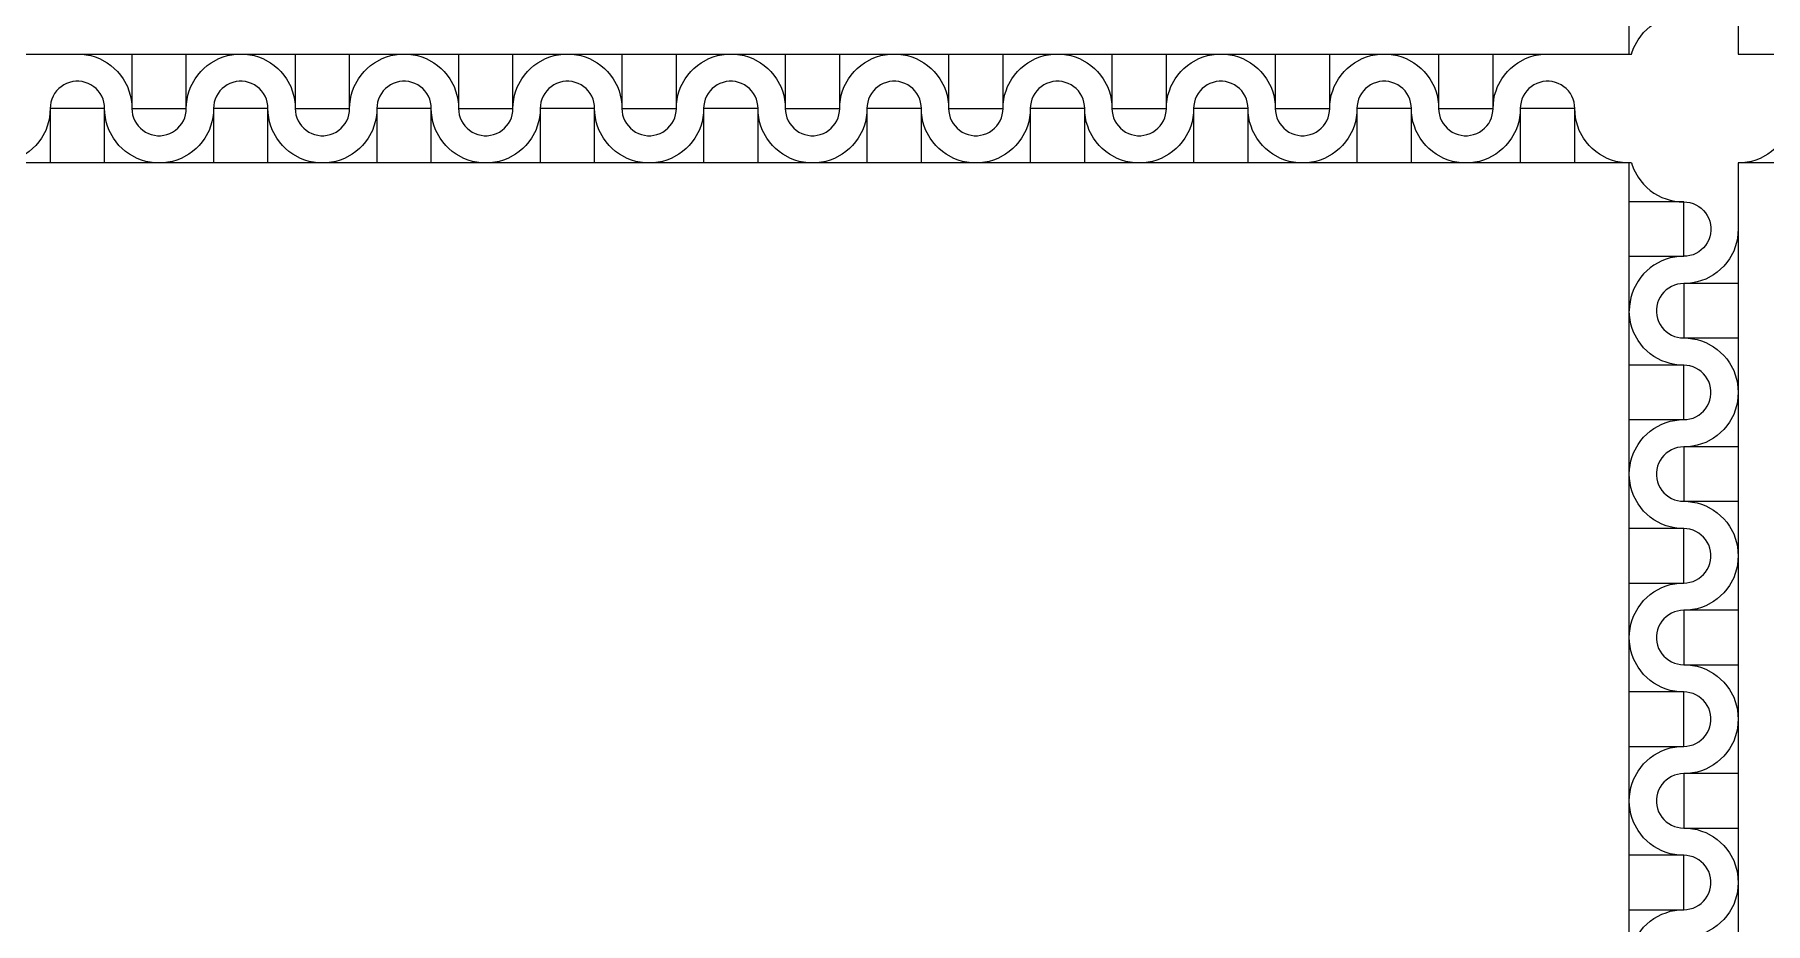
# Model space of a CAD drawing. Extents: x 190.8 to 267.1, y 124 to 174.8.
# Drawn here: x 226.835 to 229.06, y 134.033 to 135.176 of the extents above; entities that cross this region are included whole.
import ezdxf

# ---------------------------------------------------------------- set-up
doc = ezdxf.new("R2010")
doc.units = 0
doc.header["$MEASUREMENT"] = 0

msp = doc.modelspace()

# ---------------------------------------------------------------- linework, layer by layer
for p, q in [((226.7846, 135.1506), (228.8875, 135.1506)), ((229.0246, 135.1506), (231.1275, 135.1506))]:
    msp.add_line(p, q)
for points in [[(228.8846, 135.1506), (228.8846, 137.2106)], [(231.1275, 137.2106), (229.0246, 137.2106), (229.0246, 135.1506)], [(228.8875, 135.1506), (228.8884, 135.1533), (228.8904, 135.1588), (228.8959, 135.1688), (228.8994, 135.1736), (228.9031, 135.1781), (228.9071, 135.1821), (228.9116, 135.1858), (228.9164, 135.1893), (228.9264, 135.1948), (228.9319, 135.1968), (228.9374, 135.1986), (228.9431, 135.1996), (228.9489, 135.2003), (228.9546, 135.2006)], [(226.8896, 135.1506), (226.8954, 135.1503), (226.9011, 135.1496), (226.9069, 135.1486), (226.9124, 135.1468), (226.9179, 135.1448), (226.9279, 135.1393), (226.9326, 135.1358), (226.9371, 135.1321), (226.9411, 135.1281), (226.9449, 135.1236), (226.9484, 135.1188), (226.9539, 135.1088), (226.9559, 135.1033), (226.9576, 135.0978), (226.9586, 135.0921), (226.9594, 135.0863), (226.9596, 135.0806)], [(226.9596, 135.1506), (226.9596, 135.0806), (227.0296, 135.0806), (227.0296, 135.1506)], [(227.0296, 135.0806), (227.0299, 135.0863), (227.0306, 135.0921), (227.0316, 135.0978), (227.0334, 135.1033), (227.0354, 135.1088), (227.0409, 135.1188), (227.0444, 135.1236), (227.0481, 135.1281), (227.0521, 135.1321), (227.0566, 135.1358), (227.0614, 135.1393), (227.0714, 135.1448), (227.0769, 135.1468), (227.0824, 135.1486), (227.0881, 135.1496), (227.0939, 135.1503), (227.0996, 135.1506)], [(227.0996, 135.1506), (227.1054, 135.1503), (227.1111, 135.1496), (227.1169, 135.1486), (227.1224, 135.1468), (227.1279, 135.1448), (227.1379, 135.1393), (227.1426, 135.1358), (227.1471, 135.1321), (227.1511, 135.1281), (227.1549, 135.1236), (227.1584, 135.1188), (227.1639, 135.1088), (227.1659, 135.1033), (227.1676, 135.0978), (227.1686, 135.0921), (227.1694, 135.0863), (227.1696, 135.0806)], [(227.1696, 135.1506), (227.1696, 135.0806), (227.2396, 135.0806), (227.2396, 135.1506)], [(227.2396, 135.0806), (227.2399, 135.0863), (227.2406, 135.0921), (227.2416, 135.0978), (227.2434, 135.1033), (227.2454, 135.1088), (227.2509, 135.1188), (227.2544, 135.1236), (227.2581, 135.1281), (227.2621, 135.1321), (227.2666, 135.1358), (227.2714, 135.1393), (227.2814, 135.1448), (227.2869, 135.1468), (227.2924, 135.1486), (227.2981, 135.1496), (227.3039, 135.1503), (227.3096, 135.1506)], [(227.3096, 135.1506), (227.3154, 135.1503), (227.3211, 135.1496), (227.3269, 135.1486), (227.3324, 135.1468), (227.3379, 135.1448), (227.3479, 135.1393), (227.3526, 135.1358), (227.3571, 135.1321), (227.3611, 135.1281), (227.3649, 135.1236), (227.3684, 135.1188), (227.3739, 135.1088), (227.3759, 135.1033), (227.3776, 135.0978), (227.3786, 135.0921), (227.3794, 135.0863), (227.3796, 135.0806)], [(227.3796, 135.1506), (227.3796, 135.0806), (227.4496, 135.0806), (227.4496, 135.1506)], [(227.4496, 135.0806), (227.4499, 135.0863), (227.4506, 135.0921), (227.4516, 135.0978), (227.4534, 135.1033), (227.4554, 135.1088), (227.4609, 135.1188), (227.4644, 135.1236), (227.4681, 135.1281), (227.4721, 135.1321), (227.4766, 135.1358), (227.4814, 135.1393), (227.4914, 135.1448), (227.4969, 135.1468), (227.5024, 135.1486), (227.5081, 135.1496), (227.5139, 135.1503), (227.5196, 135.1506)], [(227.5196, 135.1506), (227.5254, 135.1503), (227.5311, 135.1496), (227.5369, 135.1486), (227.5424, 135.1468), (227.5479, 135.1448), (227.5579, 135.1393), (227.5626, 135.1358), (227.5671, 135.1321), (227.5711, 135.1281), (227.5749, 135.1236), (227.5784, 135.1188), (227.5839, 135.1088), (227.5859, 135.1033), (227.5876, 135.0978), (227.5886, 135.0921), (227.5894, 135.0863), (227.5896, 135.0806)], [(227.5896, 135.1506), (227.5896, 135.0806), (227.6596, 135.0806), (227.6596, 135.1506)], [(227.6596, 135.0806), (227.6599, 135.0863), (227.6606, 135.0921), (227.6616, 135.0978), (227.6634, 135.1033), (227.6654, 135.1088), (227.6709, 135.1188), (227.6744, 135.1236), (227.6781, 135.1281), (227.6821, 135.1321), (227.6866, 135.1358), (227.6914, 135.1393), (227.7014, 135.1448), (227.7069, 135.1468), (227.7124, 135.1486), (227.7181, 135.1496), (227.7239, 135.1503), (227.7296, 135.1506)], [(227.7296, 135.1506), (227.7354, 135.1503), (227.7411, 135.1496), (227.7469, 135.1486), (227.7524, 135.1468), (227.7579, 135.1448), (227.7679, 135.1393), (227.7726, 135.1358), (227.7771, 135.1321), (227.7811, 135.1281), (227.7849, 135.1236), (227.7884, 135.1188), (227.7939, 135.1088), (227.7959, 135.1033), (227.7976, 135.0978), (227.7986, 135.0921), (227.7994, 135.0863), (227.7996, 135.0806)], [(227.7996, 135.1506), (227.7996, 135.0806), (227.8696, 135.0806), (227.8696, 135.1506)], [(227.8696, 135.0806), (227.8699, 135.0863), (227.8706, 135.0921), (227.8716, 135.0978), (227.8734, 135.1033), (227.8754, 135.1088), (227.8809, 135.1188), (227.8844, 135.1236), (227.8881, 135.1281), (227.8921, 135.1321), (227.8966, 135.1358), (227.9014, 135.1393), (227.9114, 135.1448), (227.9169, 135.1468), (227.9224, 135.1486), (227.9281, 135.1496), (227.9339, 135.1503), (227.9396, 135.1506)], [(227.9396, 135.1506), (227.9454, 135.1503), (227.9511, 135.1496), (227.9569, 135.1486), (227.9624, 135.1468), (227.9679, 135.1448), (227.9779, 135.1393), (227.9826, 135.1358), (227.9871, 135.1321), (227.9911, 135.1281), (227.9949, 135.1236), (227.9984, 135.1188), (228.0039, 135.1088), (228.0059, 135.1033), (228.0076, 135.0978), (228.0086, 135.0921), (228.0094, 135.0863), (228.0096, 135.0806)], [(228.0096, 135.1506), (228.0096, 135.0806), (228.0796, 135.0806), (228.0796, 135.1506)], [(228.0796, 135.0806), (228.0799, 135.0863), (228.0806, 135.0921), (228.0816, 135.0978), (228.0834, 135.1033), (228.0854, 135.1088), (228.0909, 135.1188), (228.0944, 135.1236), (228.0981, 135.1281), (228.1021, 135.1321), (228.1066, 135.1358), (228.1114, 135.1393), (228.1214, 135.1448), (228.1269, 135.1468), (228.1324, 135.1486), (228.1381, 135.1496), (228.1439, 135.1503), (228.1496, 135.1506)], [(228.1496, 135.1506), (228.1554, 135.1503), (228.1611, 135.1496), (228.1669, 135.1486), (228.1724, 135.1468), (228.1779, 135.1448), (228.1879, 135.1393), (228.1926, 135.1358), (228.1971, 135.1321), (228.2011, 135.1281), (228.2049, 135.1236), (228.2084, 135.1188), (228.2139, 135.1088), (228.2159, 135.1033), (228.2176, 135.0978), (228.2186, 135.0921), (228.2194, 135.0863), (228.2196, 135.0806)], [(228.2196, 135.1506), (228.2196, 135.0806), (228.2896, 135.0806), (228.2896, 135.1506)], [(228.2896, 135.0806), (228.2899, 135.0863), (228.2906, 135.0921), (228.2916, 135.0978), (228.2934, 135.1033), (228.2954, 135.1088), (228.3009, 135.1188), (228.3044, 135.1236), (228.3081, 135.1281), (228.3121, 135.1321), (228.3166, 135.1358), (228.3214, 135.1393), (228.3314, 135.1448), (228.3369, 135.1468), (228.3424, 135.1486), (228.3481, 135.1496), (228.3539, 135.1503), (228.3596, 135.1506)], [(228.3596, 135.1506), (228.3654, 135.1503), (228.3711, 135.1496), (228.3769, 135.1486), (228.3824, 135.1468), (228.3879, 135.1448), (228.3979, 135.1393), (228.4026, 135.1358), (228.4071, 135.1321), (228.4111, 135.1281), (228.4149, 135.1236), (228.4184, 135.1188), (228.4239, 135.1088), (228.4259, 135.1033), (228.4276, 135.0978), (228.4286, 135.0921), (228.4294, 135.0863), (228.4296, 135.0806)], [(228.4296, 135.1506), (228.4296, 135.0806), (228.4996, 135.0806), (228.4996, 135.1506)], [(228.4996, 135.0806), (228.4999, 135.0863), (228.5006, 135.0921), (228.5016, 135.0978), (228.5034, 135.1033), (228.5054, 135.1088), (228.5109, 135.1188), (228.5144, 135.1236), (228.5181, 135.1281), (228.5221, 135.1321), (228.5266, 135.1358), (228.5314, 135.1393), (228.5414, 135.1448), (228.5469, 135.1468), (228.5524, 135.1486), (228.5581, 135.1496), (228.5639, 135.1503), (228.5696, 135.1506)], [(228.5696, 135.1506), (228.5754, 135.1503), (228.5811, 135.1496), (228.5869, 135.1486), (228.5924, 135.1468), (228.5979, 135.1448), (228.6079, 135.1393), (228.6126, 135.1358), (228.6171, 135.1321), (228.6211, 135.1281), (228.6249, 135.1236), (228.6284, 135.1188), (228.6339, 135.1088), (228.6359, 135.1033), (228.6376, 135.0978), (228.6386, 135.0921), (228.6394, 135.0863), (228.6396, 135.0806)], [(228.6396, 135.1506), (228.6396, 135.0806), (228.7096, 135.0806), (228.7096, 135.1506)], [(228.7096, 135.0806), (228.7099, 135.0863), (228.7106, 135.0921), (228.7116, 135.0978), (228.7134, 135.1033), (228.7154, 135.1088), (228.7209, 135.1188), (228.7244, 135.1236), (228.7281, 135.1281), (228.7321, 135.1321), (228.7366, 135.1358), (228.7414, 135.1393), (228.7514, 135.1448), (228.7569, 135.1468), (228.7624, 135.1486), (228.7681, 135.1496), (228.7739, 135.1503), (228.7796, 135.1506)], [(226.9246, 135.0806), (226.9244, 135.0846), (226.9236, 135.0886), (226.9226, 135.0926), (226.9209, 135.0963), (226.9189, 135.0998), (226.9164, 135.1031), (226.9136, 135.1061), (226.9106, 135.1086), (226.9071, 135.1108), (226.9034, 135.1128), (226.8996, 135.1141), (226.8956, 135.1151), (226.8916, 135.1156), (226.8876, 135.1156), (226.8836, 135.1151), (226.8796, 135.1141), (226.8756, 135.1128), (226.8721, 135.1108), (226.8686, 135.1086), (226.8656, 135.1061), (226.8629, 135.1031), (226.8604, 135.0998), (226.8584, 135.0963), (226.8566, 135.0926), (226.8556, 135.0886), (226.8549, 135.0846), (226.8546, 135.0806)], [(227.1346, 135.0806), (227.1344, 135.0846), (227.1336, 135.0886), (227.1326, 135.0926), (227.1309, 135.0963), (227.1289, 135.0998), (227.1264, 135.1031), (227.1236, 135.1061), (227.1206, 135.1086), (227.1171, 135.1108), (227.1134, 135.1128), (227.1096, 135.1141), (227.1056, 135.1151), (227.1016, 135.1156), (227.0976, 135.1156), (227.0936, 135.1151), (227.0896, 135.1141), (227.0856, 135.1128), (227.0821, 135.1108), (227.0786, 135.1086), (227.0756, 135.1061), (227.0729, 135.1031), (227.0704, 135.0998), (227.0684, 135.0963), (227.0666, 135.0926), (227.0656, 135.0886), (227.0649, 135.0846), (227.0646, 135.0806)], [(227.3446, 135.0806), (227.3444, 135.0846), (227.3436, 135.0886), (227.3426, 135.0926), (227.3409, 135.0963), (227.3389, 135.0998), (227.3364, 135.1031), (227.3336, 135.1061), (227.3306, 135.1086), (227.3271, 135.1108), (227.3234, 135.1128), (227.3196, 135.1141), (227.3156, 135.1151), (227.3116, 135.1156), (227.3076, 135.1156), (227.3036, 135.1151), (227.2996, 135.1141), (227.2956, 135.1128), (227.2921, 135.1108), (227.2886, 135.1086), (227.2856, 135.1061), (227.2829, 135.1031), (227.2804, 135.0998), (227.2784, 135.0963), (227.2766, 135.0926), (227.2756, 135.0886), (227.2749, 135.0846), (227.2746, 135.0806)], [(227.5546, 135.0806), (227.5544, 135.0846), (227.5536, 135.0886), (227.5526, 135.0926), (227.5509, 135.0963), (227.5489, 135.0998), (227.5464, 135.1031), (227.5436, 135.1061), (227.5406, 135.1086), (227.5371, 135.1108), (227.5334, 135.1128), (227.5296, 135.1141), (227.5256, 135.1151), (227.5216, 135.1156), (227.5176, 135.1156), (227.5136, 135.1151), (227.5096, 135.1141), (227.5056, 135.1128), (227.5021, 135.1108), (227.4986, 135.1086), (227.4956, 135.1061), (227.4929, 135.1031), (227.4904, 135.0998), (227.4884, 135.0963), (227.4866, 135.0926), (227.4856, 135.0886), (227.4849, 135.0846), (227.4846, 135.0806)], [(227.7646, 135.0806), (227.7644, 135.0846), (227.7636, 135.0886), (227.7626, 135.0926), (227.7609, 135.0963), (227.7589, 135.0998), (227.7564, 135.1031), (227.7536, 135.1061), (227.7506, 135.1086), (227.7471, 135.1108), (227.7434, 135.1128), (227.7396, 135.1141), (227.7356, 135.1151), (227.7316, 135.1156), (227.7276, 135.1156), (227.7236, 135.1151), (227.7196, 135.1141), (227.7156, 135.1128), (227.7121, 135.1108), (227.7086, 135.1086), (227.7056, 135.1061), (227.7029, 135.1031), (227.7004, 135.0998), (227.6984, 135.0963), (227.6966, 135.0926), (227.6956, 135.0886), (227.6949, 135.0846), (227.6946, 135.0806)], [(227.9746, 135.0806), (227.9744, 135.0846), (227.9736, 135.0886), (227.9726, 135.0926), (227.9709, 135.0963), (227.9689, 135.0998), (227.9664, 135.1031), (227.9636, 135.1061), (227.9606, 135.1086), (227.9571, 135.1108), (227.9534, 135.1128), (227.9496, 135.1141), (227.9456, 135.1151), (227.9416, 135.1156), (227.9376, 135.1156), (227.9336, 135.1151), (227.9296, 135.1141), (227.9256, 135.1128), (227.9221, 135.1108), (227.9186, 135.1086), (227.9156, 135.1061), (227.9129, 135.1031), (227.9104, 135.0998), (227.9084, 135.0963), (227.9066, 135.0926), (227.9056, 135.0886), (227.9049, 135.0846), (227.9046, 135.0806)], [(228.1846, 135.0806), (228.1844, 135.0846), (228.1836, 135.0886), (228.1826, 135.0926), (228.1809, 135.0963), (228.1789, 135.0998), (228.1764, 135.1031), (228.1736, 135.1061), (228.1706, 135.1086), (228.1671, 135.1108), (228.1634, 135.1128), (228.1596, 135.1141), (228.1556, 135.1151), (228.1516, 135.1156), (228.1476, 135.1156), (228.1436, 135.1151), (228.1396, 135.1141), (228.1356, 135.1128), (228.1321, 135.1108), (228.1286, 135.1086), (228.1256, 135.1061), (228.1229, 135.1031), (228.1204, 135.0998), (228.1184, 135.0963), (228.1166, 135.0926), (228.1156, 135.0886), (228.1149, 135.0846), (228.1146, 135.0806)], [(228.3946, 135.0806), (228.3944, 135.0846), (228.3936, 135.0886), (228.3926, 135.0926), (228.3909, 135.0963), (228.3889, 135.0998), (228.3864, 135.1031), (228.3836, 135.1061), (228.3806, 135.1086), (228.3771, 135.1108), (228.3734, 135.1128), (228.3696, 135.1141), (228.3656, 135.1151), (228.3616, 135.1156), (228.3576, 135.1156), (228.3536, 135.1151), (228.3496, 135.1141), (228.3456, 135.1128), (228.3421, 135.1108), (228.3386, 135.1086), (228.3356, 135.1061), (228.3329, 135.1031), (228.3304, 135.0998), (228.3284, 135.0963), (228.3266, 135.0926), (228.3256, 135.0886), (228.3249, 135.0846), (228.3246, 135.0806)], [(228.6046, 135.0806), (228.6044, 135.0846), (228.6036, 135.0886), (228.6026, 135.0926), (228.6009, 135.0963), (228.5989, 135.0998), (228.5964, 135.1031), (228.5936, 135.1061), (228.5906, 135.1086), (228.5871, 135.1108), (228.5834, 135.1128), (228.5796, 135.1141), (228.5756, 135.1151), (228.5716, 135.1156), (228.5676, 135.1156), (228.5636, 135.1151), (228.5596, 135.1141), (228.5556, 135.1128), (228.5521, 135.1108), (228.5486, 135.1086), (228.5456, 135.1061), (228.5429, 135.1031), (228.5404, 135.0998), (228.5384, 135.0963), (228.5366, 135.0926), (228.5356, 135.0886), (228.5349, 135.0846), (228.5346, 135.0806)], [(228.8146, 135.0806), (228.8144, 135.0846), (228.8136, 135.0886), (228.8126, 135.0926), (228.8109, 135.0963), (228.8089, 135.0998), (228.8064, 135.1031), (228.8036, 135.1061), (228.8006, 135.1086), (228.7971, 135.1108), (228.7934, 135.1128), (228.7896, 135.1141), (228.7856, 135.1151), (228.7816, 135.1156), (228.7776, 135.1156), (228.7736, 135.1151), (228.7696, 135.1141), (228.7656, 135.1128), (228.7621, 135.1108), (228.7586, 135.1086), (228.7556, 135.1061), (228.7529, 135.1031), (228.7504, 135.0998), (228.7484, 135.0963), (228.7466, 135.0926), (228.7456, 135.0886), (228.7449, 135.0846), (228.7446, 135.0806)], [(226.8546, 135.0806), (226.8544, 135.0748), (226.8536, 135.0691), (226.8526, 135.0633), (226.8509, 135.0578), (226.8489, 135.0523), (226.8434, 135.0423), (226.8399, 135.0376), (226.8361, 135.0331), (226.8321, 135.0291), (226.8276, 135.0253), (226.8229, 135.0218), (226.8129, 135.0163), (226.8074, 135.0143), (226.8019, 135.0126), (226.7961, 135.0116), (226.7904, 135.0108), (226.7846, 135.0106)], [(226.9246, 135.0106), (226.9246, 135.0806), (226.8546, 135.0806), (226.8546, 135.0106)], [(226.9946, 135.0106), (226.9889, 135.0108), (226.9831, 135.0116), (226.9774, 135.0126), (226.9719, 135.0143), (226.9664, 135.0163), (226.9564, 135.0218), (226.9516, 135.0253), (226.9471, 135.0291), (226.9431, 135.0331), (226.9394, 135.0376), (226.9359, 135.0423), (226.9304, 135.0523), (226.9284, 135.0578), (226.9266, 135.0633), (226.9256, 135.0691), (226.9249, 135.0748), (226.9246, 135.0806)], [(226.9596, 135.0806), (226.9599, 135.0766), (226.9606, 135.0726), (226.9616, 135.0686), (226.9634, 135.0648), (226.9654, 135.0613), (226.9679, 135.0581), (226.9706, 135.0551), (226.9736, 135.0526), (226.9771, 135.0503), (226.9809, 135.0483), (226.9846, 135.0471), (226.9886, 135.0461), (226.9926, 135.0456), (226.9966, 135.0456), (227.0006, 135.0461), (227.0046, 135.0471), (227.0086, 135.0483), (227.0121, 135.0503), (227.0156, 135.0526), (227.0186, 135.0551), (227.0214, 135.0581), (227.0239, 135.0613), (227.0259, 135.0648), (227.0276, 135.0686), (227.0286, 135.0726), (227.0294, 135.0766), (227.0296, 135.0806)], [(227.0646, 135.0806), (227.0644, 135.0748), (227.0636, 135.0691), (227.0626, 135.0633), (227.0609, 135.0578), (227.0589, 135.0523), (227.0534, 135.0423), (227.0499, 135.0376), (227.0461, 135.0331), (227.0421, 135.0291), (227.0376, 135.0253), (227.0329, 135.0218), (227.0229, 135.0163), (227.0174, 135.0143), (227.0119, 135.0126), (227.0061, 135.0116), (227.0004, 135.0108), (226.9946, 135.0106)], [(227.1346, 135.0106), (227.1346, 135.0806), (227.0646, 135.0806), (227.0646, 135.0106)], [(227.2046, 135.0106), (227.1989, 135.0108), (227.1931, 135.0116), (227.1874, 135.0126), (227.1819, 135.0143), (227.1764, 135.0163), (227.1664, 135.0218), (227.1616, 135.0253), (227.1571, 135.0291), (227.1531, 135.0331), (227.1494, 135.0376), (227.1459, 135.0423), (227.1404, 135.0523), (227.1384, 135.0578), (227.1366, 135.0633), (227.1356, 135.0691), (227.1349, 135.0748), (227.1346, 135.0806)], [(227.1696, 135.0806), (227.1699, 135.0766), (227.1706, 135.0726), (227.1716, 135.0686), (227.1734, 135.0648), (227.1754, 135.0613), (227.1779, 135.0581), (227.1806, 135.0551), (227.1836, 135.0526), (227.1871, 135.0503), (227.1909, 135.0483), (227.1946, 135.0471), (227.1986, 135.0461), (227.2026, 135.0456), (227.2066, 135.0456), (227.2106, 135.0461), (227.2146, 135.0471), (227.2186, 135.0483), (227.2221, 135.0503), (227.2256, 135.0526), (227.2286, 135.0551), (227.2314, 135.0581), (227.2339, 135.0613), (227.2359, 135.0648), (227.2376, 135.0686), (227.2386, 135.0726), (227.2394, 135.0766), (227.2396, 135.0806)], [(227.2746, 135.0806), (227.2744, 135.0748), (227.2736, 135.0691), (227.2726, 135.0633), (227.2709, 135.0578), (227.2689, 135.0523), (227.2634, 135.0423), (227.2599, 135.0376), (227.2561, 135.0331), (227.2521, 135.0291), (227.2476, 135.0253), (227.2429, 135.0218), (227.2329, 135.0163), (227.2274, 135.0143), (227.2219, 135.0126), (227.2161, 135.0116), (227.2104, 135.0108), (227.2046, 135.0106)], [(227.3446, 135.0106), (227.3446, 135.0806), (227.2746, 135.0806), (227.2746, 135.0106)], [(227.4146, 135.0106), (227.4089, 135.0108), (227.4031, 135.0116), (227.3974, 135.0126), (227.3919, 135.0143), (227.3864, 135.0163), (227.3764, 135.0218), (227.3716, 135.0253), (227.3671, 135.0291), (227.3631, 135.0331), (227.3594, 135.0376), (227.3559, 135.0423), (227.3504, 135.0523), (227.3484, 135.0578), (227.3466, 135.0633), (227.3456, 135.0691), (227.3449, 135.0748), (227.3446, 135.0806)], [(227.3796, 135.0806), (227.3799, 135.0766), (227.3806, 135.0726), (227.3816, 135.0686), (227.3834, 135.0648), (227.3854, 135.0613), (227.3879, 135.0581), (227.3906, 135.0551), (227.3936, 135.0526), (227.3971, 135.0503), (227.4009, 135.0483), (227.4046, 135.0471), (227.4086, 135.0461), (227.4126, 135.0456), (227.4166, 135.0456), (227.4206, 135.0461), (227.4246, 135.0471), (227.4286, 135.0483), (227.4321, 135.0503), (227.4356, 135.0526), (227.4386, 135.0551), (227.4414, 135.0581), (227.4439, 135.0613), (227.4459, 135.0648), (227.4476, 135.0686), (227.4486, 135.0726), (227.4494, 135.0766), (227.4496, 135.0806)], [(227.4846, 135.0806), (227.4844, 135.0748), (227.4836, 135.0691), (227.4826, 135.0633), (227.4809, 135.0578), (227.4789, 135.0523), (227.4734, 135.0423), (227.4699, 135.0376), (227.4661, 135.0331), (227.4621, 135.0291), (227.4576, 135.0253), (227.4529, 135.0218), (227.4429, 135.0163), (227.4374, 135.0143), (227.4319, 135.0126), (227.4261, 135.0116), (227.4204, 135.0108), (227.4146, 135.0106)], [(227.5546, 135.0106), (227.5546, 135.0806), (227.4846, 135.0806), (227.4846, 135.0106)], [(227.6246, 135.0106), (227.6189, 135.0108), (227.6131, 135.0116), (227.6074, 135.0126), (227.6019, 135.0143), (227.5964, 135.0163), (227.5864, 135.0218), (227.5816, 135.0253), (227.5771, 135.0291), (227.5731, 135.0331), (227.5694, 135.0376), (227.5659, 135.0423), (227.5604, 135.0523), (227.5584, 135.0578), (227.5566, 135.0633), (227.5556, 135.0691), (227.5549, 135.0748), (227.5546, 135.0806)], [(227.5896, 135.0806), (227.5899, 135.0766), (227.5906, 135.0726), (227.5916, 135.0686), (227.5934, 135.0648), (227.5954, 135.0613), (227.5979, 135.0581), (227.6006, 135.0551), (227.6036, 135.0526), (227.6071, 135.0503), (227.6109, 135.0483), (227.6146, 135.0471), (227.6186, 135.0461), (227.6226, 135.0456), (227.6266, 135.0456), (227.6306, 135.0461), (227.6346, 135.0471), (227.6386, 135.0483), (227.6421, 135.0503), (227.6456, 135.0526), (227.6486, 135.0551), (227.6514, 135.0581), (227.6539, 135.0613), (227.6559, 135.0648), (227.6576, 135.0686), (227.6586, 135.0726), (227.6594, 135.0766), (227.6596, 135.0806)], [(227.6946, 135.0806), (227.6944, 135.0748), (227.6936, 135.0691), (227.6926, 135.0633), (227.6909, 135.0578), (227.6889, 135.0523), (227.6834, 135.0423), (227.6799, 135.0376), (227.6761, 135.0331), (227.6721, 135.0291), (227.6676, 135.0253), (227.6629, 135.0218), (227.6529, 135.0163), (227.6474, 135.0143), (227.6419, 135.0126), (227.6361, 135.0116), (227.6304, 135.0108), (227.6246, 135.0106)], [(227.7646, 135.0106), (227.7646, 135.0806), (227.6946, 135.0806), (227.6946, 135.0106)], [(227.8346, 135.0106), (227.8289, 135.0108), (227.8231, 135.0116), (227.8174, 135.0126), (227.8119, 135.0143), (227.8064, 135.0163), (227.7964, 135.0218), (227.7916, 135.0253), (227.7871, 135.0291), (227.7831, 135.0331), (227.7794, 135.0376), (227.7759, 135.0423), (227.7704, 135.0523), (227.7684, 135.0578), (227.7666, 135.0633), (227.7656, 135.0691), (227.7649, 135.0748), (227.7646, 135.0806)], [(227.7996, 135.0806), (227.7999, 135.0766), (227.8006, 135.0726), (227.8016, 135.0686), (227.8034, 135.0648), (227.8054, 135.0613), (227.8079, 135.0581), (227.8106, 135.0551), (227.8136, 135.0526), (227.8171, 135.0503), (227.8209, 135.0483), (227.8246, 135.0471), (227.8286, 135.0461), (227.8326, 135.0456), (227.8366, 135.0456), (227.8406, 135.0461), (227.8446, 135.0471), (227.8486, 135.0483), (227.8521, 135.0503), (227.8556, 135.0526), (227.8586, 135.0551), (227.8614, 135.0581), (227.8639, 135.0613), (227.8659, 135.0648), (227.8676, 135.0686), (227.8686, 135.0726), (227.8694, 135.0766), (227.8696, 135.0806)], [(227.9046, 135.0806), (227.9044, 135.0748), (227.9036, 135.0691), (227.9026, 135.0633), (227.9009, 135.0578), (227.8989, 135.0523), (227.8934, 135.0423), (227.8899, 135.0376), (227.8861, 135.0331), (227.8821, 135.0291), (227.8776, 135.0253), (227.8729, 135.0218), (227.8629, 135.0163), (227.8574, 135.0143), (227.8519, 135.0126), (227.8461, 135.0116), (227.8404, 135.0108), (227.8346, 135.0106)], [(227.9746, 135.0106), (227.9746, 135.0806), (227.9046, 135.0806), (227.9046, 135.0106)], [(228.0446, 135.0106), (228.0389, 135.0108), (228.0331, 135.0116), (228.0274, 135.0126), (228.0219, 135.0143), (228.0164, 135.0163), (228.0064, 135.0218), (228.0016, 135.0253), (227.9971, 135.0291), (227.9931, 135.0331), (227.9894, 135.0376), (227.9859, 135.0423), (227.9804, 135.0523), (227.9784, 135.0578), (227.9766, 135.0633), (227.9756, 135.0691), (227.9749, 135.0748), (227.9746, 135.0806)], [(228.0096, 135.0806), (228.0099, 135.0766), (228.0106, 135.0726), (228.0116, 135.0686), (228.0134, 135.0648), (228.0154, 135.0613), (228.0179, 135.0581), (228.0206, 135.0551), (228.0236, 135.0526), (228.0271, 135.0503), (228.0309, 135.0483), (228.0346, 135.0471), (228.0386, 135.0461), (228.0426, 135.0456), (228.0466, 135.0456), (228.0506, 135.0461), (228.0546, 135.0471), (228.0586, 135.0483), (228.0621, 135.0503), (228.0656, 135.0526), (228.0686, 135.0551), (228.0714, 135.0581), (228.0739, 135.0613), (228.0759, 135.0648), (228.0776, 135.0686), (228.0786, 135.0726), (228.0794, 135.0766), (228.0796, 135.0806)], [(228.1146, 135.0806), (228.1144, 135.0748), (228.1136, 135.0691), (228.1126, 135.0633), (228.1109, 135.0578), (228.1089, 135.0523), (228.1034, 135.0423), (228.0999, 135.0376), (228.0961, 135.0331), (228.0921, 135.0291), (228.0876, 135.0253), (228.0829, 135.0218), (228.0729, 135.0163), (228.0674, 135.0143), (228.0619, 135.0126), (228.0561, 135.0116), (228.0504, 135.0108), (228.0446, 135.0106)], [(228.1846, 135.0106), (228.1846, 135.0806), (228.1146, 135.0806), (228.1146, 135.0106)], [(228.2546, 135.0106), (228.2489, 135.0108), (228.2431, 135.0116), (228.2374, 135.0126), (228.2319, 135.0143), (228.2264, 135.0163), (228.2164, 135.0218), (228.2116, 135.0253), (228.2071, 135.0291), (228.2031, 135.0331), (228.1994, 135.0376), (228.1959, 135.0423), (228.1904, 135.0523), (228.1884, 135.0578), (228.1866, 135.0633), (228.1856, 135.0691), (228.1849, 135.0748), (228.1846, 135.0806)], [(228.2196, 135.0806), (228.2199, 135.0766), (228.2206, 135.0726), (228.2216, 135.0686), (228.2234, 135.0648), (228.2254, 135.0613), (228.2279, 135.0581), (228.2306, 135.0551), (228.2336, 135.0526), (228.2371, 135.0503), (228.2409, 135.0483), (228.2446, 135.0471), (228.2486, 135.0461), (228.2526, 135.0456), (228.2566, 135.0456), (228.2606, 135.0461), (228.2646, 135.0471), (228.2686, 135.0483), (228.2721, 135.0503), (228.2756, 135.0526), (228.2786, 135.0551), (228.2814, 135.0581), (228.2839, 135.0613), (228.2859, 135.0648), (228.2876, 135.0686), (228.2886, 135.0726), (228.2894, 135.0766), (228.2896, 135.0806)], [(228.3246, 135.0806), (228.3244, 135.0748), (228.3236, 135.0691), (228.3226, 135.0633), (228.3209, 135.0578), (228.3189, 135.0523), (228.3134, 135.0423), (228.3099, 135.0376), (228.3061, 135.0331), (228.3021, 135.0291), (228.2976, 135.0253), (228.2929, 135.0218), (228.2829, 135.0163), (228.2774, 135.0143), (228.2719, 135.0126), (228.2661, 135.0116), (228.2604, 135.0108), (228.2546, 135.0106)], [(228.3946, 135.0106), (228.3946, 135.0806), (228.3246, 135.0806), (228.3246, 135.0106)], [(228.4646, 135.0106), (228.4589, 135.0108), (228.4531, 135.0116), (228.4474, 135.0126), (228.4419, 135.0143), (228.4364, 135.0163), (228.4264, 135.0218), (228.4216, 135.0253), (228.4171, 135.0291), (228.4131, 135.0331), (228.4094, 135.0376), (228.4059, 135.0423), (228.4004, 135.0523), (228.3984, 135.0578), (228.3966, 135.0633), (228.3956, 135.0691), (228.3949, 135.0748), (228.3946, 135.0806)], [(228.4296, 135.0806), (228.4299, 135.0766), (228.4306, 135.0726), (228.4316, 135.0686), (228.4334, 135.0648), (228.4354, 135.0613), (228.4379, 135.0581), (228.4406, 135.0551), (228.4436, 135.0526), (228.4471, 135.0503), (228.4509, 135.0483), (228.4546, 135.0471), (228.4586, 135.0461), (228.4626, 135.0456), (228.4666, 135.0456), (228.4706, 135.0461), (228.4746, 135.0471), (228.4786, 135.0483), (228.4821, 135.0503), (228.4856, 135.0526), (228.4886, 135.0551), (228.4914, 135.0581), (228.4939, 135.0613), (228.4959, 135.0648), (228.4976, 135.0686), (228.4986, 135.0726), (228.4994, 135.0766), (228.4996, 135.0806)], [(228.5346, 135.0806), (228.5344, 135.0748), (228.5336, 135.0691), (228.5326, 135.0633), (228.5309, 135.0578), (228.5289, 135.0523), (228.5234, 135.0423), (228.5199, 135.0376), (228.5161, 135.0331), (228.5121, 135.0291), (228.5076, 135.0253), (228.5029, 135.0218), (228.4929, 135.0163), (228.4874, 135.0143), (228.4819, 135.0126), (228.4761, 135.0116), (228.4704, 135.0108), (228.4646, 135.0106)], [(228.6046, 135.0106), (228.6046, 135.0806), (228.5346, 135.0806), (228.5346, 135.0106)], [(228.6746, 135.0106), (228.6689, 135.0108), (228.6631, 135.0116), (228.6574, 135.0126), (228.6519, 135.0143), (228.6464, 135.0163), (228.6364, 135.0218), (228.6316, 135.0253), (228.6271, 135.0291), (228.6231, 135.0331), (228.6194, 135.0376), (228.6159, 135.0423), (228.6104, 135.0523), (228.6084, 135.0578), (228.6066, 135.0633), (228.6056, 135.0691), (228.6049, 135.0748), (228.6046, 135.0806)], [(228.6396, 135.0806), (228.6399, 135.0766), (228.6406, 135.0726), (228.6416, 135.0686), (228.6434, 135.0648), (228.6454, 135.0613), (228.6479, 135.0581), (228.6506, 135.0551), (228.6536, 135.0526), (228.6571, 135.0503), (228.6609, 135.0483), (228.6646, 135.0471), (228.6686, 135.0461), (228.6726, 135.0456), (228.6766, 135.0456), (228.6806, 135.0461), (228.6846, 135.0471), (228.6886, 135.0483), (228.6921, 135.0503), (228.6956, 135.0526), (228.6986, 135.0551), (228.7014, 135.0581), (228.7039, 135.0613), (228.7059, 135.0648), (228.7076, 135.0686), (228.7086, 135.0726), (228.7094, 135.0766), (228.7096, 135.0806)], [(228.7446, 135.0806), (228.7444, 135.0748), (228.7436, 135.0691), (228.7426, 135.0633), (228.7409, 135.0578), (228.7389, 135.0523), (228.7334, 135.0423), (228.7299, 135.0376), (228.7261, 135.0331), (228.7221, 135.0291), (228.7176, 135.0253), (228.7129, 135.0218), (228.7029, 135.0163), (228.6974, 135.0143), (228.6919, 135.0126), (228.6861, 135.0116), (228.6804, 135.0108), (228.6746, 135.0106)], [(228.8146, 135.0106), (228.8146, 135.0806), (228.7446, 135.0806), (228.7446, 135.0106)], [(228.8846, 135.0106), (228.8789, 135.0108), (228.8731, 135.0116), (228.8674, 135.0126), (228.8619, 135.0143), (228.8564, 135.0163), (228.8464, 135.0218), (228.8416, 135.0253), (228.8371, 135.0291), (228.8331, 135.0331), (228.8294, 135.0376), (228.8259, 135.0423), (228.8204, 135.0523), (228.8184, 135.0578), (228.8166, 135.0633), (228.8156, 135.0691), (228.8149, 135.0748), (228.8146, 135.0806)], [(229.0946, 135.0806), (229.0944, 135.0748), (229.0936, 135.0691), (229.0926, 135.0633), (229.0909, 135.0578), (229.0889, 135.0523), (229.0834, 135.0423), (229.0799, 135.0376), (229.0761, 135.0331), (229.0721, 135.0291), (229.0676, 135.0253), (229.0629, 135.0218), (229.0529, 135.0163), (229.0474, 135.0143), (229.0419, 135.0126), (229.0361, 135.0116), (229.0304, 135.0108), (229.0246, 135.0106)], [(228.8875, 135.0106), (226.7846, 135.0106), (226.7846, 132.9506)], [(228.8846, 132.9506), (228.8846, 135.0106)], [(228.8875, 135.0106), (228.8884, 135.0078), (228.8904, 135.0023), (228.8959, 134.9923), (228.8994, 134.9876), (228.9031, 134.9831), (228.9071, 134.9791), (228.9116, 134.9753), (228.9164, 134.9718), (228.9264, 134.9663), (228.9319, 134.9643), (228.9374, 134.9626), (228.9431, 134.9616), (228.9489, 134.9608), (228.9546, 134.9606)], [(231.1275, 135.0106), (229.0246, 135.0106), (229.0246, 132.9506)], [(228.8846, 134.8906), (228.9546, 134.8906), (228.9546, 134.9606), (228.8846, 134.9606)], [(228.9546, 134.9606), (228.9586, 134.9603), (228.9626, 134.9596), (228.9666, 134.9586), (228.9704, 134.9568), (228.9739, 134.9548), (228.9771, 134.9523), (228.9801, 134.9496), (228.9826, 134.9466), (228.9849, 134.9431), (228.9869, 134.9393), (228.9881, 134.9356), (228.9891, 134.9316), (228.9896, 134.9276), (228.9896, 134.9236), (228.9891, 134.9196), (228.9881, 134.9156), (228.9869, 134.9116), (228.9849, 134.9081), (228.9826, 134.9046), (228.9801, 134.9016), (228.9771, 134.8988), (228.9739, 134.8963), (228.9704, 134.8943), (228.9666, 134.8926), (228.9626, 134.8916), (228.9586, 134.8908), (228.9546, 134.8906)], [(229.0246, 134.9256), (229.0244, 134.9198), (229.0236, 134.9141), (229.0226, 134.9083), (229.0209, 134.9028), (229.0189, 134.8973), (229.0134, 134.8873), (229.0099, 134.8826), (229.0061, 134.8781), (229.0021, 134.8741), (228.9976, 134.8703), (228.9929, 134.8668), (228.9829, 134.8613), (228.9774, 134.8593), (228.9719, 134.8576), (228.9661, 134.8566), (228.9604, 134.8558), (228.9546, 134.8556)], [(228.9546, 134.8906), (228.9489, 134.8903), (228.9431, 134.8896), (228.9374, 134.8886), (228.9319, 134.8868), (228.9264, 134.8848), (228.9164, 134.8793), (228.9116, 134.8758), (228.9071, 134.8721), (228.9031, 134.8681), (228.8994, 134.8636), (228.8959, 134.8588), (228.8904, 134.8488), (228.8884, 134.8433), (228.8866, 134.8378), (228.8856, 134.8321), (228.8849, 134.8263), (228.8846, 134.8206)], [(228.9546, 134.8556), (228.9506, 134.8553), (228.9466, 134.8546), (228.9426, 134.8536), (228.9389, 134.8518), (228.9354, 134.8498), (228.9321, 134.8473), (228.9291, 134.8446), (228.9266, 134.8416), (228.9244, 134.8381), (228.9224, 134.8343), (228.9211, 134.8306), (228.9201, 134.8266), (228.9196, 134.8226), (228.9196, 134.8186), (228.9201, 134.8146), (228.9211, 134.8106), (228.9224, 134.8066), (228.9244, 134.8031), (228.9266, 134.7996), (228.9291, 134.7966), (228.9321, 134.7938), (228.9354, 134.7913), (228.9389, 134.7893), (228.9426, 134.7876), (228.9466, 134.7866), (228.9506, 134.7858), (228.9546, 134.7856)], [(229.0246, 134.8556), (228.9546, 134.8556), (228.9546, 134.7856), (229.0246, 134.7856)], [(228.9546, 134.7506), (228.9489, 134.7508), (228.9431, 134.7516), (228.9374, 134.7526), (228.9319, 134.7543), (228.9264, 134.7563), (228.9164, 134.7618), (228.9116, 134.7653), (228.9071, 134.7691), (228.9031, 134.7731), (228.8994, 134.7776), (228.8959, 134.7823), (228.8904, 134.7923), (228.8884, 134.7978), (228.8866, 134.8033), (228.8856, 134.8091), (228.8849, 134.8148), (228.8846, 134.8206)], [(228.9546, 134.7856), (228.9604, 134.7853), (228.9661, 134.7846), (228.9719, 134.7836), (228.9774, 134.7818), (228.9829, 134.7798), (228.9929, 134.7743), (228.9976, 134.7708), (229.0021, 134.7671), (229.0061, 134.7631), (229.0099, 134.7586), (229.0134, 134.7538), (229.0189, 134.7438), (229.0209, 134.7383), (229.0226, 134.7328), (229.0236, 134.7271), (229.0244, 134.7213), (229.0246, 134.7156)], [(228.8846, 134.6806), (228.9546, 134.6806), (228.9546, 134.7506), (228.8846, 134.7506)], [(228.9546, 134.6806), (228.9586, 134.6808), (228.9626, 134.6816), (228.9666, 134.6826), (228.9704, 134.6843), (228.9739, 134.6863), (228.9771, 134.6888), (228.9801, 134.6916), (228.9826, 134.6946), (228.9849, 134.6981), (228.9869, 134.7018), (228.9881, 134.7056), (228.9891, 134.7096), (228.9896, 134.7136), (228.9896, 134.7176), (228.9891, 134.7216), (228.9881, 134.7256), (228.9869, 134.7296), (228.9849, 134.7331), (228.9826, 134.7366), (228.9801, 134.7396), (228.9771, 134.7423), (228.9739, 134.7448), (228.9704, 134.7468), (228.9666, 134.7486), (228.9626, 134.7496), (228.9586, 134.7503), (228.9546, 134.7506)], [(229.0246, 134.7156), (229.0244, 134.7098), (229.0236, 134.7041), (229.0226, 134.6983), (229.0209, 134.6928), (229.0189, 134.6873), (229.0134, 134.6773), (229.0099, 134.6726), (229.0061, 134.6681), (229.0021, 134.6641), (228.9976, 134.6603), (228.9929, 134.6568), (228.9829, 134.6513), (228.9774, 134.6493), (228.9719, 134.6476), (228.9661, 134.6466), (228.9604, 134.6458), (228.9546, 134.6456)], [(228.8846, 134.6106), (228.8849, 134.6163), (228.8856, 134.6221), (228.8866, 134.6278), (228.8884, 134.6333), (228.8904, 134.6388), (228.8959, 134.6488), (228.8994, 134.6536), (228.9031, 134.6581), (228.9071, 134.6621), (228.9116, 134.6658), (228.9164, 134.6693), (228.9264, 134.6748), (228.9319, 134.6768), (228.9374, 134.6786), (228.9431, 134.6796), (228.9489, 134.6803), (228.9546, 134.6806)], [(228.9546, 134.6456), (228.9506, 134.6453), (228.9466, 134.6446), (228.9426, 134.6436), (228.9389, 134.6418), (228.9354, 134.6398), (228.9321, 134.6373), (228.9291, 134.6346), (228.9266, 134.6316), (228.9244, 134.6281), (228.9224, 134.6243), (228.9211, 134.6206), (228.9201, 134.6166), (228.9196, 134.6126), (228.9196, 134.6086), (228.9201, 134.6046), (228.9211, 134.6006), (228.9224, 134.5966), (228.9244, 134.5931), (228.9266, 134.5896), (228.9291, 134.5866), (228.9321, 134.5838), (228.9354, 134.5813), (228.9389, 134.5793), (228.9426, 134.5776), (228.9466, 134.5766), (228.9506, 134.5758), (228.9546, 134.5756)], [(229.0246, 134.6456), (228.9546, 134.6456), (228.9546, 134.5756), (229.0246, 134.5756)], [(228.9546, 134.5406), (228.9489, 134.5408), (228.9431, 134.5416), (228.9374, 134.5426), (228.9319, 134.5443), (228.9264, 134.5463), (228.9164, 134.5518), (228.9116, 134.5553), (228.9071, 134.5591), (228.9031, 134.5631), (228.8994, 134.5676), (228.8959, 134.5723), (228.8904, 134.5823), (228.8884, 134.5878), (228.8866, 134.5933), (228.8856, 134.5991), (228.8849, 134.6048), (228.8846, 134.6106)], [(228.9546, 134.5756), (228.9604, 134.5753), (228.9661, 134.5746), (228.9719, 134.5736), (228.9774, 134.5718), (228.9829, 134.5698), (228.9929, 134.5643), (228.9976, 134.5608), (229.0021, 134.5571), (229.0061, 134.5531), (229.0099, 134.5486), (229.0134, 134.5438), (229.0189, 134.5338), (229.0209, 134.5283), (229.0226, 134.5228), (229.0236, 134.5171), (229.0244, 134.5113), (229.0246, 134.5056)], [(228.8846, 134.4706), (228.9546, 134.4706), (228.9546, 134.5406), (228.8846, 134.5406)], [(228.9546, 134.4706), (228.9586, 134.4708), (228.9626, 134.4716), (228.9666, 134.4726), (228.9704, 134.4743), (228.9739, 134.4763), (228.9771, 134.4788), (228.9801, 134.4816), (228.9826, 134.4846), (228.9849, 134.4881), (228.9869, 134.4918), (228.9881, 134.4956), (228.9891, 134.4996), (228.9896, 134.5036), (228.9896, 134.5076), (228.9891, 134.5116), (228.9881, 134.5156), (228.9869, 134.5196), (228.9849, 134.5231), (228.9826, 134.5266), (228.9801, 134.5296), (228.9771, 134.5323), (228.9739, 134.5348), (228.9704, 134.5368), (228.9666, 134.5386), (228.9626, 134.5396), (228.9586, 134.5403), (228.9546, 134.5406)], [(229.0246, 134.5056), (229.0244, 134.4998), (229.0236, 134.4941), (229.0226, 134.4883), (229.0209, 134.4828), (229.0189, 134.4773), (229.0134, 134.4673), (229.0099, 134.4626), (229.0061, 134.4581), (229.0021, 134.4541), (228.9976, 134.4503), (228.9929, 134.4468), (228.9829, 134.4413), (228.9774, 134.4393), (228.9719, 134.4376), (228.9661, 134.4366), (228.9604, 134.4358), (228.9546, 134.4356)], [(228.8846, 134.4006), (228.8849, 134.4063), (228.8856, 134.4121), (228.8866, 134.4178), (228.8884, 134.4233), (228.8904, 134.4288), (228.8959, 134.4388), (228.8994, 134.4436), (228.9031, 134.4481), (228.9071, 134.4521), (228.9116, 134.4558), (228.9164, 134.4593), (228.9264, 134.4648), (228.9319, 134.4668), (228.9374, 134.4686), (228.9431, 134.4696), (228.9489, 134.4703), (228.9546, 134.4706)], [(228.9546, 134.4356), (228.9506, 134.4353), (228.9466, 134.4346), (228.9426, 134.4336), (228.9389, 134.4318), (228.9354, 134.4298), (228.9321, 134.4273), (228.9291, 134.4246), (228.9266, 134.4216), (228.9244, 134.4181), (228.9224, 134.4143), (228.9211, 134.4106), (228.9201, 134.4066), (228.9196, 134.4026), (228.9196, 134.3986), (228.9201, 134.3946), (228.9211, 134.3906), (228.9224, 134.3866), (228.9244, 134.3831), (228.9266, 134.3796), (228.9291, 134.3766), (228.9321, 134.3738), (228.9354, 134.3713), (228.9389, 134.3693), (228.9426, 134.3676), (228.9466, 134.3666), (228.9506, 134.3658), (228.9546, 134.3656)], [(229.0246, 134.4356), (228.9546, 134.4356), (228.9546, 134.3656), (229.0246, 134.3656)], [(228.9546, 134.3306), (228.9489, 134.3308), (228.9431, 134.3316), (228.9374, 134.3326), (228.9319, 134.3343), (228.9264, 134.3363), (228.9164, 134.3418), (228.9116, 134.3453), (228.9071, 134.3491), (228.9031, 134.3531), (228.8994, 134.3576), (228.8959, 134.3623), (228.8904, 134.3723), (228.8884, 134.3778), (228.8866, 134.3833), (228.8856, 134.3891), (228.8849, 134.3948), (228.8846, 134.4006)], [(228.9546, 134.3656), (228.9604, 134.3653), (228.9661, 134.3646), (228.9719, 134.3636), (228.9774, 134.3618), (228.9829, 134.3598), (228.9929, 134.3543), (228.9976, 134.3508), (229.0021, 134.3471), (229.0061, 134.3431), (229.0099, 134.3386), (229.0134, 134.3338), (229.0189, 134.3238), (229.0209, 134.3183), (229.0226, 134.3128), (229.0236, 134.3071), (229.0244, 134.3013), (229.0246, 134.2956)], [(228.8846, 134.2606), (228.9546, 134.2606), (228.9546, 134.3306), (228.8846, 134.3306)], [(228.9546, 134.2606), (228.9586, 134.2608), (228.9626, 134.2616), (228.9666, 134.2626), (228.9704, 134.2643), (228.9739, 134.2663), (228.9771, 134.2688), (228.9801, 134.2716), (228.9826, 134.2746), (228.9849, 134.2781), (228.9869, 134.2818), (228.9881, 134.2856), (228.9891, 134.2896), (228.9896, 134.2936), (228.9896, 134.2976), (228.9891, 134.3016), (228.9881, 134.3056), (228.9869, 134.3096), (228.9849, 134.3131), (228.9826, 134.3166), (228.9801, 134.3196), (228.9771, 134.3223), (228.9739, 134.3248), (228.9704, 134.3268), (228.9666, 134.3286), (228.9626, 134.3296), (228.9586, 134.3303), (228.9546, 134.3306)], [(229.0246, 134.2956), (229.0244, 134.2898), (229.0236, 134.2841), (229.0226, 134.2783), (229.0209, 134.2728), (229.0189, 134.2673), (229.0134, 134.2573), (229.0099, 134.2526), (229.0061, 134.2481), (229.0021, 134.2441), (228.9976, 134.2403), (228.9929, 134.2368), (228.9829, 134.2313), (228.9774, 134.2293), (228.9719, 134.2276), (228.9661, 134.2266), (228.9604, 134.2258), (228.9546, 134.2256)], [(228.8846, 134.1906), (228.8849, 134.1963), (228.8856, 134.2021), (228.8866, 134.2078), (228.8884, 134.2133), (228.8904, 134.2188), (228.8959, 134.2288), (228.8994, 134.2336), (228.9031, 134.2381), (228.9071, 134.2421), (228.9116, 134.2458), (228.9164, 134.2493), (228.9264, 134.2548), (228.9319, 134.2568), (228.9374, 134.2586), (228.9431, 134.2596), (228.9489, 134.2603), (228.9546, 134.2606)], [(228.9546, 134.2256), (228.9506, 134.2253), (228.9466, 134.2246), (228.9426, 134.2236), (228.9389, 134.2218), (228.9354, 134.2198), (228.9321, 134.2173), (228.9291, 134.2146), (228.9266, 134.2116), (228.9244, 134.2081), (228.9224, 134.2043), (228.9211, 134.2006), (228.9201, 134.1966), (228.9196, 134.1926), (228.9196, 134.1886), (228.9201, 134.1846), (228.9211, 134.1806), (228.9224, 134.1766), (228.9244, 134.1731), (228.9266, 134.1696), (228.9291, 134.1666), (228.9321, 134.1638), (228.9354, 134.1613), (228.9389, 134.1593), (228.9426, 134.1576), (228.9466, 134.1566), (228.9506, 134.1558), (228.9546, 134.1556)], [(229.0246, 134.2256), (228.9546, 134.2256), (228.9546, 134.1556), (229.0246, 134.1556)], [(228.9546, 134.1206), (228.9489, 134.1208), (228.9431, 134.1216), (228.9374, 134.1226), (228.9319, 134.1243), (228.9264, 134.1263), (228.9164, 134.1318), (228.9116, 134.1353), (228.9071, 134.1391), (228.9031, 134.1431), (228.8994, 134.1476), (228.8959, 134.1523), (228.8904, 134.1623), (228.8884, 134.1678), (228.8866, 134.1733), (228.8856, 134.1791), (228.8849, 134.1848), (228.8846, 134.1906)], [(228.9546, 134.1556), (228.9604, 134.1553), (228.9661, 134.1546), (228.9719, 134.1536), (228.9774, 134.1518), (228.9829, 134.1498), (228.9929, 134.1443), (228.9976, 134.1408), (229.0021, 134.1371), (229.0061, 134.1331), (229.0099, 134.1286), (229.0134, 134.1238), (229.0189, 134.1138), (229.0209, 134.1083), (229.0226, 134.1028), (229.0236, 134.0971), (229.0244, 134.0913), (229.0246, 134.0856)], [(228.8846, 134.0506), (228.9546, 134.0506), (228.9546, 134.1206), (228.8846, 134.1206)], [(228.9546, 134.0506), (228.9586, 134.0508), (228.9626, 134.0516), (228.9666, 134.0526), (228.9704, 134.0543), (228.9739, 134.0563), (228.9771, 134.0588), (228.9801, 134.0616), (228.9826, 134.0646), (228.9849, 134.0681), (228.9869, 134.0718), (228.9881, 134.0756), (228.9891, 134.0796), (228.9896, 134.0836), (228.9896, 134.0876), (228.9891, 134.0916), (228.9881, 134.0956), (228.9869, 134.0996), (228.9849, 134.1031), (228.9826, 134.1066), (228.9801, 134.1096), (228.9771, 134.1123), (228.9739, 134.1148), (228.9704, 134.1168), (228.9666, 134.1186), (228.9626, 134.1196), (228.9586, 134.1203), (228.9546, 134.1206)], [(229.0246, 134.0856), (229.0244, 134.0798), (229.0236, 134.0741), (229.0226, 134.0683), (229.0209, 134.0628), (229.0189, 134.0573), (229.0134, 134.0473), (229.0099, 134.0426), (229.0061, 134.0381), (229.0021, 134.0341), (228.9976, 134.0303), (228.9929, 134.0268), (228.9829, 134.0213), (228.9774, 134.0193), (228.9719, 134.0176), (228.9661, 134.0166), (228.9604, 134.0158), (228.9546, 134.0156)], [(228.8846, 133.9806), (228.8849, 133.9863), (228.8856, 133.9921), (228.8866, 133.9978), (228.8884, 134.0033), (228.8904, 134.0088), (228.8959, 134.0188), (228.8994, 134.0236), (228.9031, 134.0281), (228.9071, 134.0321), (228.9116, 134.0358), (228.9164, 134.0393), (228.9264, 134.0448), (228.9319, 134.0468), (228.9374, 134.0486), (228.9431, 134.0496), (228.9489, 134.0503), (228.9546, 134.0506)]]:
    msp.add_lwpolyline(points)

doc.saveas('drawing.dxf')
